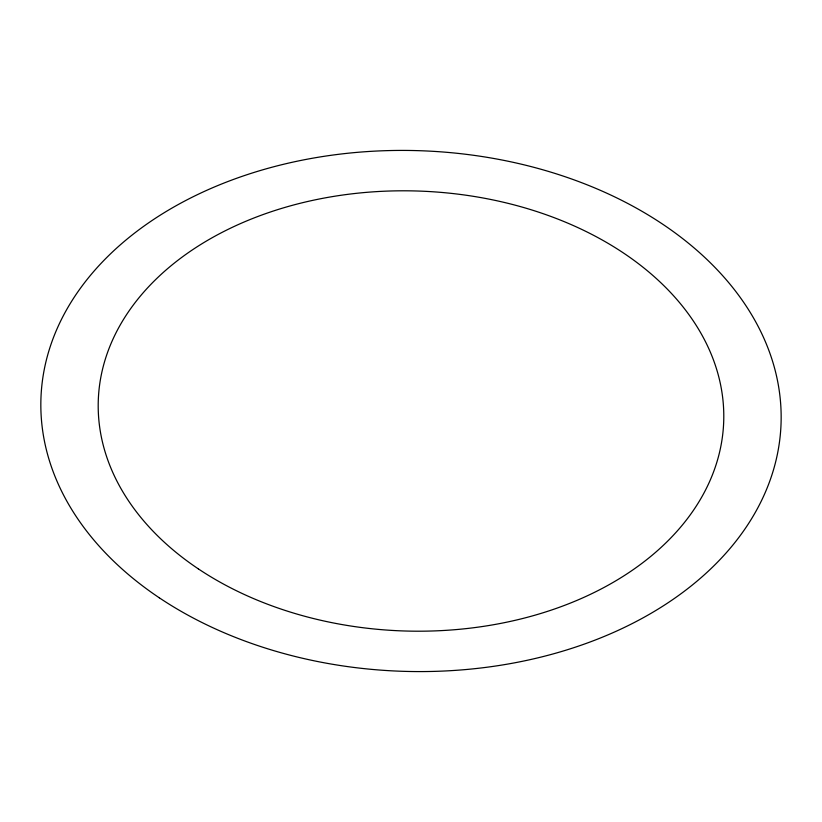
<?xml version="1.0" encoding="UTF-8"?>
<svg xmlns="http://www.w3.org/2000/svg" width="822" height="822" viewBox="0 0 822 822"><rect width="100%" height="100%" fill="white"/><g stroke="black" fill="none" stroke-linecap="round" stroke-linejoin="round"><path stroke-width="1.23" d="M159.324 597.82A370.27 260.44 1.9 0 0 771.909 474.921A370.27 260.44 1.9 0 0 301.766 160.259A370.27 260.44 1.9 0 0 159.324 597.82M198.328 568.865A312.874 220.07 1.9 0 0 715.972 465.016A312.874 220.07 1.9 0 0 318.7 199.119A312.874 220.07 1.9 0 0 198.328 568.865"/></g></svg>
